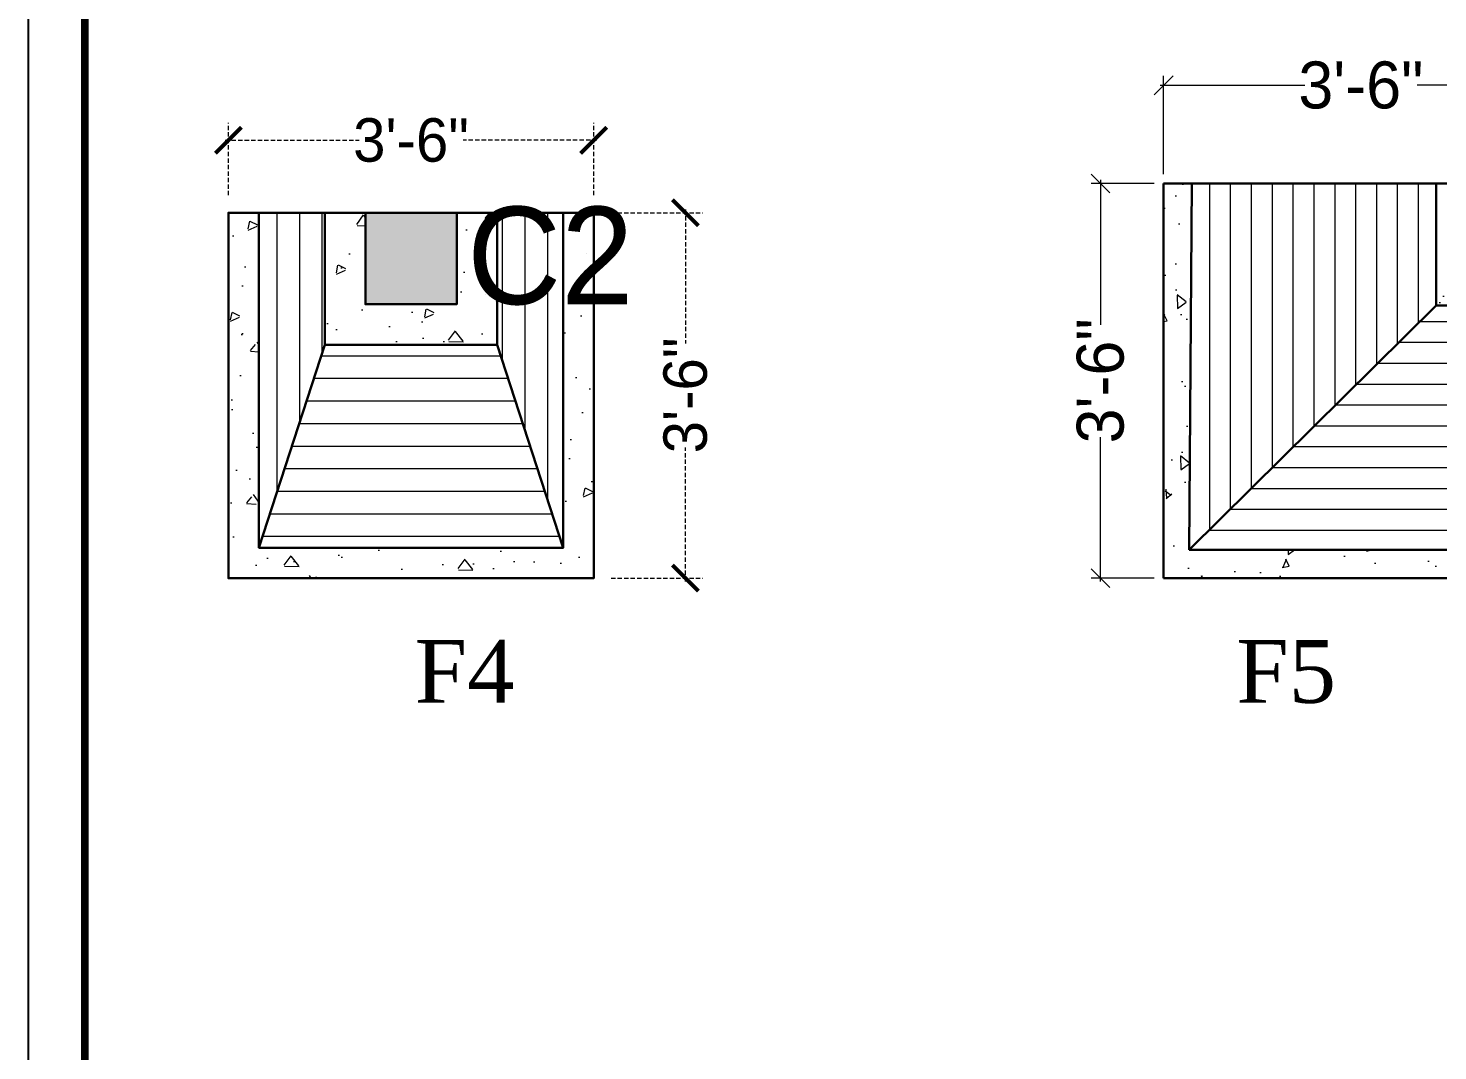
# Model space of a CAD drawing. Header units: millimetres. Extents: x -6808 to 215771, y -89660 to -16303.
# Drawn here: x 102329.2 to 102734.4, y -47559.2 to -47265.4 of the extents above; entities that cross this region are included whole.
import ezdxf

# ---------------------------------------------------------------- set-up
doc = ezdxf.new("R2010")
doc.units = ezdxf.units.MM
doc.header["$PDMODE"] = 35
doc.linetypes.add('ACAD_ISO10W100', pattern=[18, 12, -3, 0, -3])
doc.linetypes.add('DASHED', pattern=[0.75, 0.5, -0.25])
doc.layers.get('0').update_dxf_attribs({"color": 8})
for name, color, linetype, lineweight in [('COL. FOUN', 6, 'Continuous', 30), ('col.center', 5, 'ACAD_ISO10W100', 15), ('column', 5, 'Continuous', 30), ('COLUMN FOOTING PLAN', 6, 'Continuous', 0)]:
    doc.layers.add(name, color=color, linetype=linetype, lineweight=lineweight)
doc.layers.add('FORMAT', color=7, linetype='Continuous')
doc.styles.add('SAJ', font='eurr____.ttf')
doc.styles.get("Standard").update_dxf_attribs({"font": 'times.ttf'})
doc.dimstyles.new('SAJ', dxfattribs={"dimtxt": 5, "dimasz": 2, "dimexe": 1, "dimexo": 1, "dimgap": 0.09375, "dimtad": 0, "dimdec": 1, "dimzin": 0, "dimdsep": 46, "dimlunit": 4, "dimtxsty": 'SAJ', "dimblk": 'OBLIQUE', "dimcen": 0.125, "dimdle": 0.375, "dimadec": 0, "dimazin": 0, "dimtfac": 1, "dimtdec": 1, "dimtofl": 0, "dimtmove": 0, "dimatfit": 3, "dimldrblk": 'OBLIQUE', "dimfxl": 1, "dimtolj": 1, "dimtzin": 0, "dimlwd": 5, "dimlwe": 5, "dimarcsym": 1})
pattern_1 = [(95, (0, 0), (7.0047325, 5.877669), [0.9525, -10.4775]), (40, (0, 0), (-8.0008945, 5.5088503), [0.762, -8.382]), (145.451, (0.584, 0.49), (-0.996108, 11.386512), [0.8095, -8.9045]), (91.1842, (-1.796, 1.796), (11.070512, 8.0976706), [1.42875, -15.71625]), (141.6356, (-0.874, 2.471), (-0.354307, 17.141322), [1.21425, -13.35675]), (36.184, (-1.796, 1.796), (-0.354279, 17.141319), [1.143, -12.573]), (66, (-0.449, 2.245), (8.9760276, 1.7447634), [0.9525, -10.4775]), (11, (-0.449, 2.245), (-4.3269963, 8.6970597), [0.762, -8.382]), (116.4514, (0.299, 2.3905), (4.649002, 10.4418228), [0.8095, -8.9045]), (82.5, (0, 0), (-2.88027345, 3.0986707), [0, -8.2804, 0, -8.509, 0, -8.41375]), (52.5, (0, 0), (-1.1794864, 5.90435), [0, -4.8514, 0, -8.0899, 0, -3.20675]), (12.5, (-2.0026, -2.0026), (4.99639315, 4.5913098), [0, -3.175, 0, -9.906, 0, -13.1445]), (2.5, (-2.9006, -2.9006), (4.3381952, 6.1361196), [0, -4.1275, 0, -6.5786, 0, -9.3345])]

# ---------------------------------------------------------------- blocks, each defined once
blk = doc.blocks.new('A$C32B276F4')
at = {"layer": 'column'}
blk.add_hatch(color=256, dxfattribs=at).paths.add_polyline_path([(9, 0), (9, 9), (0, 9), (0, 0)])
for p, q in [((0, 0), (0, 9)), ((0, 9), (9, 9)), ((9, 9), (9, 0)), ((9, 0), (0, 0))]:
    blk.add_line(p, q, dxfattribs=at)
at = {"layer": 'col.center', "linetype": 'ByBlock', "insert": (10.02, 9.59), "char_height": 9.6, "width": 293.6941, "attachment_point": 1, "style": 'SAJ'}
blk.add_mtext('\\A1;{\\fCentury Gothic|b0|i0|c0|p34;C2}', dxfattribs=at)
blk = doc.blocks.new('C23')
at = {"layer": 'COL. FOUN', "lineweight": 9}
h = blk.add_hatch(dxfattribs=at)
h.set_pattern_fill('AR-CONC', color=8, scale=0.05, angle=45, style=0)
h.set_pattern_definition(pattern_1)
h.paths.add_polyline_path([(20922.6, -921.7), (20922.6, -957.7), (20958.6, -957.7), (20958.6, -954.7), (20925.6, -954.7), (20925.6, -924.7), (20958.6, -924.7), (20958.6, -921.7)])
at = {"layer": 'COL. FOUN', "lineweight": 15}
h = blk.add_hatch(dxfattribs=at)
h.set_pattern_fill('ANSI31', color=8, scale=0.7, angle=45, style=0)
h.paths.add_polyline_path([(20925.6, -924.7), (20945.6, -931.2), (20945.6, -948.2), (20925.6, -954.7)])
h = blk.add_hatch(dxfattribs=at)
h.set_pattern_fill('ANSI31', color=8, scale=0.7, angle=135, style=0)
h.paths.add_polyline_path([(20925.6, -924.7), (20958.6, -924.7), (20958.6, -931.2), (20945.6, -931.2)])
h.paths.add_polyline_path([(20945.6, -948.2), (20958.6, -948.2), (20958.6, -954.7), (20925.6, -954.7)])
at = {"layer": 'COL. FOUN', "lineweight": 9}
h = blk.add_hatch(dxfattribs=at)
h.set_pattern_fill('AR-CONC', color=8, scale=0.05, angle=45, style=0)
h.set_pattern_definition(pattern_1)
h.paths.add_polyline_path([(20945.6, -931.2), (20958.6, -931.2), (20958.6, -935.2), (20949.6, -935.2), (20949.6, -944.2), (20958.6, -944.2), (20958.6, -948.2), (20945.6, -948.2)])
at = {"layer": 'COL. FOUN', "ltscale": 5}
for p, q in [((20945.6, -931.2), (20925.6, -924.7)), ((20945.6, -948.2), (20925.6, -954.7))]:
    blk.add_line(p, q, dxfattribs=at)
for points in [[(20958.6, -921.7), (20922.6, -921.7), (20922.6, -957.7), (20958.6, -957.7)], [(20958.6, -924.7), (20925.6, -924.7), (20925.6, -954.7), (20958.6, -954.7)], [(20958.6, -931.2), (20945.6, -931.2), (20945.6, -948.2), (20958.6, -948.2)], [(20958.6, -935.2), (20949.6, -935.2), (20949.6, -944.2), (20958.6, -944.2)]]:
    blk.add_lwpolyline(points, close=True, dxfattribs=at)
blk = doc.blocks.new('_ARCHTICK')
at = {"color": 0, "linetype": 'ByBlock', "const_width": 0.15}
blk.add_lwpolyline([(-0.5, -0.5), (0.5, 0.5)], dxfattribs=at)
blk = doc.blocks.new('*D487')
at = {"layer": 'COL. FOUN', "color": 0, "linetype": 'DASHED', "lineweight": 15, "transparency": 16777216}
for p, q in [((55271.08, -50549.68), (55271.08, -50565.07)), ((55262.53, -50550.05), (55273.08, -50550.05)), ((55271.08, -50592.43), (55271.08, -50577.04)), ((55262.53, -50592.05), (55273.08, -50592.05))]:
    blk.add_line(p, q, dxfattribs=at)
at = {"layer": 'Defpoints', "color": 0, "transparency": 16777216}
for p in [(55260.53, -50550.05), (55260.53, -50592.05), (55271.08, -50592.05)]:
    blk.add_point(p, dxfattribs=at)
at = {"layer": 'COL. FOUN', "color": 0, "lineweight": 15, "transparency": 16777216, "xscale": 3, "yscale": 3, "zscale": 3}
for p, rotation in [((55271.08, -50550.05), 90), ((55271.08, -50592.05), 270)]:
    blk.add_blockref('_ARCHTICK', p, dxfattribs=dict(at, rotation=rotation))
at = {"layer": 'COL. FOUN', "color": 0, "lineweight": 15, "transparency": 16777216, "insert": (55271.08, -50571.05), "char_height": 5, "attachment_point": 5, "rotation": 90, "style": 'SAJ'}
blk.add_mtext('\\A1;3\'-6"', dxfattribs=at)
blk = doc.blocks.new('_Oblique')
at = {"color": 0, "linetype": 'ByBlock', "lineweight": -2}
blk.add_line((-0.5, -0.5), (0.5, 0.5), dxfattribs=at)
blk = doc.blocks.new('*D488')
at = {"layer": 'COL. FOUN', "color": 0, "linetype": 'DASHED', "lineweight": 15, "transparency": 16777216}
for p, q in [((55218.53, -50548.05), (55218.53, -50539.72)), ((55260.53, -50548.05), (55260.53, -50539.72)), ((55218.15, -50541.72), (55233.55, -50541.72)), ((55260.9, -50541.72), (55245.51, -50541.72))]:
    blk.add_line(p, q, dxfattribs=at)
at = {"layer": 'Defpoints', "color": 0, "transparency": 16777216}
for p in [(55260.53, -50541.72), (55218.53, -50550.05), (55260.53, -50550.05)]:
    blk.add_point(p, dxfattribs=at)
at = {"layer": 'COL. FOUN', "color": 0, "lineweight": 15, "transparency": 16777216, "xscale": 3, "yscale": 3, "zscale": 3, "rotation": 180}
blk.add_blockref('_ARCHTICK', (55218.53, -50541.72), dxfattribs=at)
at = {"layer": 'COL. FOUN', "color": 0, "lineweight": 15, "transparency": 16777216, "xscale": 3, "yscale": 3, "zscale": 3}
blk.add_blockref('_ARCHTICK', (55260.53, -50541.72), dxfattribs=at)
at = {"layer": 'COL. FOUN', "color": 0, "lineweight": 15, "transparency": 16777216, "insert": (55239.53, -50541.72), "char_height": 5, "attachment_point": 5, "style": 'SAJ'}
blk.add_mtext('\\A1;3\'-6"', dxfattribs=at)
blk = doc.blocks.new('f4')
at = {"layer": 'COL. FOUN', "lineweight": 9}
h = blk.add_hatch(dxfattribs=at)
h.set_pattern_fill('AR-CONC', color=8, scale=0.05, angle=45, style=0)
h.set_pattern_definition([(95, (16713.942, -12505.163), (7.0047325, 5.877669), [0.9525, -10.4775]), (40, (16713.942, -12505.163), (-8.00089445, 5.5088503), [0.762, -8.382]), (145.451, (16714.5255, -12504.673), (-0.9961079, 11.3865118), [0.8095, -8.9045]), (91.1842, (16712.146, -12503.367), (11.0705122, 8.0976706), [1.42875, -15.71625]), (141.6356, (16713.068, -12502.692), (-0.3543072, 17.1413216), [1.21425, -13.35675]), (36.184, (16712.146, -12503.367), (-0.3542786, 17.1413193), [1.143, -12.573]), (66, (16713.493, -12502.918), (8.97602756, 1.7447634), [0.9525, -10.4775]), (11, (16713.493, -12502.918), (-4.3269963, 8.6970597), [0.762, -8.382]), (116.4514, (16714.241, -12502.773), (4.649002, 10.4418228), [0.8095, -8.9045]), (82.5, (16713.9418, -12505.163), (-2.88027345, 3.09867068), [0, -8.2804, 0, -8.509, 0, -8.41375]), (52.5, (16713.9418, -12505.163), (-1.17948637, 5.90435001), [0, -4.8514, 0, -8.0899, 0, -3.20675]), (12.5, (16711.939, -12507.1657), (4.99639315, 4.59130978), [0, -3.175, 0, -9.906, 0, -13.1445]), (2.5, (16711.041, -12508.0637), (4.33819522, 6.13611964), [0, -4.1275, 0, -6.5786, 0, -9.3345])])
h.paths.add_polyline_path([(99636.27, -47136.77), (99649.27, -47136.77), (99649.27, -47132.77), (99640.27, -47132.77), (99640.27, -47123.77), (99636.27, -47123.77)], flags=17)
h.paths.add_polyline_path([(99610.02, -47162.78), (99610.27, -47123.77), (99607.27, -47123.77), (99607.27, -47165.77), (99649.27, -47165.77), (99649.02, -47162.78)])
at = {"layer": 'COL. FOUN', "lineweight": 15}
h = blk.add_hatch(dxfattribs=at)
h.set_pattern_fill('ANSI31', color=8, scale=0.7, angle=45, style=0)
h.set_pattern_definition([(90, (16713.9418, -12505.163), (-2.2225, 2e-16), [])])
h.paths.add_polyline_path([(99610.27, -47123.73), (99610.02, -47162.78), (99636.27, -47136.77), (99636.27, -47123.77)])
h = blk.add_hatch(dxfattribs=at)
h.set_pattern_fill('ANSI31', color=8, scale=0.7, angle=135, style=0)
h.set_pattern_definition([(180, (16713.9418, -12505.163), (-2e-16, -2.2225), [])])
h.paths.add_polyline_path([(99609.98, -47162.78), (99649.02, -47162.78), (99649.27, -47136.77), (99636.27, -47136.77)])
at = {"layer": 'COL. FOUN'}
for p, q in [((99607.27, -47165.77), (99607.27, -47123.77)), ((99610.27, -47123.77), (99607.27, -47123.77)), ((99609.98, -47162.78), (99610.27, -47123.77)), ((99610.27, -47123.77), (99649.27, -47123.77)), ((99649.27, -47123.77), (99648.98, -47162.78)), ((99636.27, -47136.77), (99609.98, -47162.75)), ((99649.02, -47162.78), (99609.98, -47162.78)), ((99649.02, -47162.78), (99649.02, -47165.77)), ((99649.02, -47165.77), (99607.27, -47165.77))]:
    blk.add_line(p, q, dxfattribs=at)
blk.add_lwpolyline([(99649.27, -47136.77), (99636.27, -47136.77), (99636.27, -47123.77)], dxfattribs=at)
blk.add_lwpolyline([(99640.27, -47123.77), (99649.27, -47123.77), (99649.27, -47132.77), (99640.27, -47132.77)], close=True, dxfattribs=at)
blk = doc.blocks.new('*D914')
at = {"layer": 'COL. FOUN', "color": 0, "lineweight": 5, "transparency": 16777216}
for p, q in [((99901.89, -46038.39), (99917.29, -46038.39)), ((99902.27, -46047.85), (99902.27, -46037.39)), ((99944.64, -46038.39), (99929.25, -46038.39)), ((99944.27, -46047.85), (99944.27, -46037.39))]:
    blk.add_line(p, q, dxfattribs=at)
at = {"layer": 'Defpoints', "color": 0, "transparency": 16777216}
for p in [(99902.27, -46038.39), (99902.27, -46048.85), (99944.27, -46048.85)]:
    blk.add_point(p, dxfattribs=at)
at = {"layer": 'COL. FOUN', "color": 0, "lineweight": 5, "transparency": 16777216, "xscale": 2, "yscale": 2, "zscale": 2, "rotation": 180}
blk.add_blockref('_Oblique', (99902.27, -46038.39), dxfattribs=at)
at = {"layer": 'COL. FOUN', "color": 0, "lineweight": 5, "transparency": 16777216, "xscale": 2, "yscale": 2, "zscale": 2}
blk.add_blockref('_Oblique', (99944.27, -46038.39), dxfattribs=at)
at = {"layer": 'COL. FOUN', "color": 0, "transparency": 16777216, "insert": (99923.27, -46038.39), "char_height": 5, "attachment_point": 5, "style": 'SAJ'}
blk.add_mtext('\\A1;3\'-6"', dxfattribs=at)
blk = doc.blocks.new('*D915')
at = {"layer": 'COL. FOUN', "color": 0, "lineweight": 5, "transparency": 16777216}
for p, q in [((99901.27, -46048.85), (99894.55, -46048.85)), ((99895.55, -46048.47), (99895.55, -46063.87)), ((99895.55, -46091.22), (99895.55, -46075.83)), ((99901.27, -46090.85), (99894.55, -46090.85))]:
    blk.add_line(p, q, dxfattribs=at)
at = {"layer": 'Defpoints', "color": 0, "transparency": 16777216}
for p in [(99902.27, -46048.85), (99895.55, -46090.85), (99902.27, -46090.85)]:
    blk.add_point(p, dxfattribs=at)
at = {"layer": 'COL. FOUN', "color": 0, "lineweight": 5, "transparency": 16777216, "xscale": 2, "yscale": 2, "zscale": 2}
for p, rotation in [((99895.55, -46048.85), 90), ((99895.55, -46090.85), 270)]:
    blk.add_blockref('_Oblique', p, dxfattribs=dict(at, rotation=rotation))
at = {"layer": 'COL. FOUN', "color": 0, "transparency": 16777216, "insert": (99895.55, -46069.85), "char_height": 5, "attachment_point": 5, "rotation": 90, "style": 'SAJ'}
blk.add_mtext('\\A1;3\'-6"', dxfattribs=at)
blk = doc.blocks.new('c1111')
at = {"layer": 'COL. FOUN', "xscale": -1.166666666666666, "yscale": 1.166666666666666, "zscale": 1.166666666666666, "rotation": 270}
blk.add_blockref('C23', (56335.85, -75001.76), dxfattribs=at)
at = {"layer": 'column', "xscale": 1.166666666666666, "yscale": 1.166666666666666, "zscale": 1.166666666666666}
blk.add_blockref('A$C32B276F4', (55234.28, -50560.55), dxfattribs=at)
at = {"layer": 'COL. FOUN', "lineweight": 15}
for p1, p2, distance, picture, middle in [((55218.53, -50550.05), (55260.53, -50550.05), 8.33, '*D488', (55239.53, -50541.72)), ((55260.53, -50550.05), (55260.53, -50592.05), 10.55, '*D487', (55271.08, -50571.05))]:
    dim = blk.add_aligned_dim(p1=p1, p2=p2, distance=distance, dimstyle='SAJ', override={"dimasz": 3, "dimexe": 2, "dimexo": 2, "dimblk1": 'ARCHTICK', "dimblk2": 'ARCHTICK', "dimsah": 1, "dimtmove": 1, "dimlwd": 15, "dimlwe": 15}, dxfattribs=at)
    dim.commit()
    dim.dimension.update_dxf_attribs({"geometry": picture, "text_midpoint": middle})
blk = doc.blocks.new('FF1')
at = {"layer": 'COL. FOUN'}
blk.add_blockref('f4', (295, 1074.93), dxfattribs=at)
at = {"layer": 'column'}
blk.add_blockref('A$C32B276F4', (99935.27, -46057.85), dxfattribs=at)
at = {"layer": 'COL. FOUN'}
for p1, p2, distance, picture, middle in [((99944.27, -46048.85), (99902.27, -46048.85), -10.45, '*D914', (99923.27, -46038.39)), ((99902.27, -46048.85), (99902.27, -46090.85), -6.72, '*D915', (99895.55, -46069.85))]:
    dim = blk.add_aligned_dim(p1=p1, p2=p2, distance=distance, dimstyle='SAJ', override={"dimfxl": 4}, dxfattribs=at)
    dim.commit()
    dim.dimension.update_dxf_attribs({"geometry": picture, "text_midpoint": middle})

msp = doc.modelspace()

# ---------------------------------------------------------------- linework, layer by layer
at = {"layer": 'FORMAT', "color": 0}
msp.add_lwpolyline([(102329.196, -47020.609), (102329.196, -48118.608), (103102.435, -48118.608), (103102.435, -47020.609)], close=True, dxfattribs=at)
msp.add_lwpolyline([(102329.196, -47020.609), (102329.196, -48118.608), (103102.435, -48118.608), (103102.435, -47020.609)], close=True, dxfattribs=at)
at = {"layer": 'FORMAT', "color": 0, "const_width": 2.267}
msp.add_lwpolyline([(102345.471, -47036.884), (102345.471, -48102.334), (103086.16, -48102.334), (103086.16, -47036.884)], close=True, dxfattribs=at)
msp.add_lwpolyline([(102345.471, -47036.884), (102345.471, -48102.334), (103086.16, -48102.334), (103086.16, -47036.884)], close=True, dxfattribs=at)

# ---------------------------------------------------------------- block references
at = {"layer": 'COL. FOUN', "xscale": 2.5, "yscale": 2.5, "zscale": 2.5}
msp.add_blockref('c1111', (-35659.582, 79056.707), dxfattribs=at)
at = {"layer": 'COLUMN FOOTING PLAN', "xscale": 2.7, "yscale": 2.7, "zscale": 2.7}
msp.add_blockref('FF1', (-167080.554, 77021.86), dxfattribs=at)

# ---------------------------------------------------------------- texts
at = {"layer": 'COL. FOUN', "char_height": 18, "width": 628.89078, "attachment_point": 1}
for s, insert in [('F4', (102440.271, -47441.242)), ('F5', (102676.428, -47441.242))]:
    msp.add_mtext(s, dxfattribs=dict(at, insert=insert))

doc.saveas('drawing.dxf')
